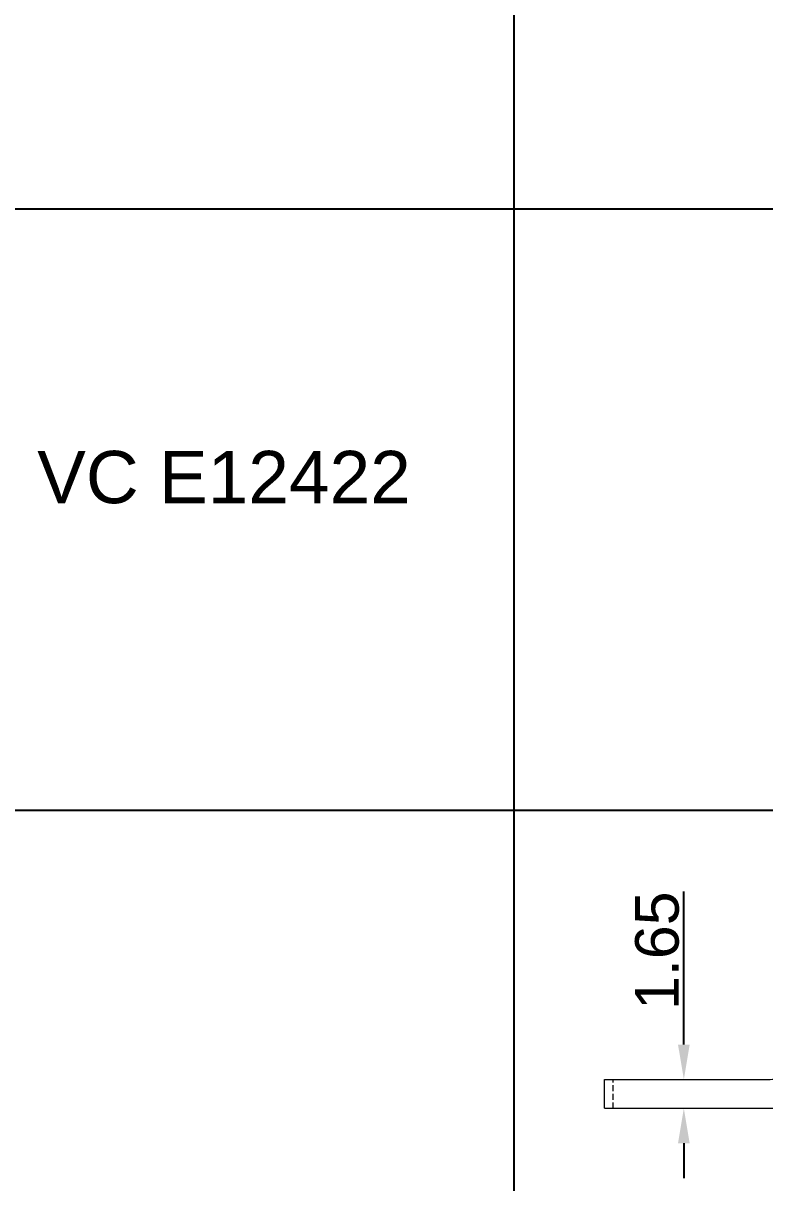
# Model space of a CAD drawing. Header units: millimetres. Extents: x 7018 to 13530, y 4187 to 5692.
# Drawn here: x 7057.6 to 7100.1, y 5017.9 to 5084.5 of the extents above; entities that cross this region are included whole.
import ezdxf

# ---------------------------------------------------------------- set-up
doc = ezdxf.new("R2010")
doc.units = ezdxf.units.MM
doc.linetypes.add('HIDDEN', pattern=[9.525, 6.35, -3.175])
doc.layers.add('Dimension', color=3, linetype='Continuous')
doc.styles.get("Standard").update_dxf_attribs({"font": 'arial.ttf'})
doc.dimstyles.new('Standard$0', dxfattribs={"dimtxt": 2.3, "dimasz": 2, "dimexe": 1, "dimexo": 1, "dimgap": 1, "dimtad": 1, "dimdec": 1, "dimzin": 0, "dimdsep": 46, "dimtxsty": 'Standard', "dimcen": 0, "dimclrd": 4, "dimclre": 4, "dimclrt": 4, "dimadec": 1, "dimazin": 0, "dimtfac": 1, "dimtdec": 1, "dimtofl": 0, "dimtmove": 0, "dimatfit": 0, "dimfxl": 1, "dimtfillclr": 256, "dimtolj": 1, "dimtzin": 0, "dimlwd": -1, "dimlwe": -1, "dimarcsym": 1})

# ---------------------------------------------------------------- blocks, each defined once
blk = doc.blocks.new('*D3072')
at = {"layer": 'Defpoints', "color": 0, "transparency": 16777216}
for p in [(7095.451, 5023.872), (7095.451, 5023.872), (7095.451, 5022.222)]:
    blk.add_point(p, dxfattribs=at)
at = {"layer": 'Dimension', "color": 3, "transparency": 16777216}
for p, q in [((7095.451, 5025.872), (7095.451, 5034.649)), ((7095.451, 5020.222), (7095.451, 5018.222))]:
    blk.add_line(p, q, dxfattribs=at)
for points in [[(7095.117, 5025.872), (7095.784, 5025.872), (7095.451, 5023.872)], [(7095.117, 5020.222), (7095.784, 5020.222), (7095.451, 5022.222)]]:
    blk.add_solid(points, dxfattribs=at)
at = {"layer": 'Dimension', "transparency": 16777216, "insert": (7093.924, 5031.261), "char_height": 2.5, "attachment_point": 5, "rotation": 90}
blk.add_mtext('\\A1;1.65', dxfattribs=at)

msp = doc.modelspace()

# ---------------------------------------------------------------- linework, layer by layer
for p, q in [((7085.709, 5242.873), (7085.709, 4986.912)), ((7037.526, 5073.816), (7433.963, 5073.816)), ((7037.526, 5039.328), (7433.963, 5039.328))]:
    msp.add_line(p, q)
at = {"lineweight": 20}
for p, q in [((7090.894, 5023.872), (7099.795, 5023.872)), ((7090.894, 5022.222), (7090.894, 5023.872)), ((7090.894, 5022.222), (7111.394, 5022.222))]:
    msp.add_line(p, q, dxfattribs=at)
at = {"color": 4, "linetype": 'HIDDEN', "lineweight": 20, "ltscale": 0.051969}
msp.add_line((7091.394, 5022.222), (7091.394, 5023.872), dxfattribs=at)
at = {"lineweight": 20}
msp.add_arc((7099.795, 5043.872), 20, 270, 273.42802, dxfattribs=at)

# ---------------------------------------------------------------- texts
at = {"insert": (7069.077, 5058.405), "char_height": 2.9997, "width": 34.34827, "attachment_point": 5}
msp.add_mtext('VC E12422', dxfattribs=at)

# ---------------------------------------------------------------- dimensions: what is measured, and where the dimension line sits
at = {"layer": 'Dimension'}
dim = msp.add_linear_dim(base=(7095.451, 5023.872), p1=(7095.451, 5022.222), p2=(7095.451, 5023.872), angle=90, dimstyle='Standard$0', override={"dimtxt": 2.5, "dimexe": 0.25, "dimexo": 0.25, "dimgap": 0.25, "dimdec": 2, "dimclrd": 3, "dimclre": 3, "dimclrt": 256, "dimadec": 2, "dimtdec": 2, "dimatfit": 3}, dxfattribs=at)
dim.commit()
dim.dimension.update_dxf_attribs({"geometry": '*D3072', "text_midpoint": (7093.924, 5031.261)})

doc.saveas('drawing.dxf')
